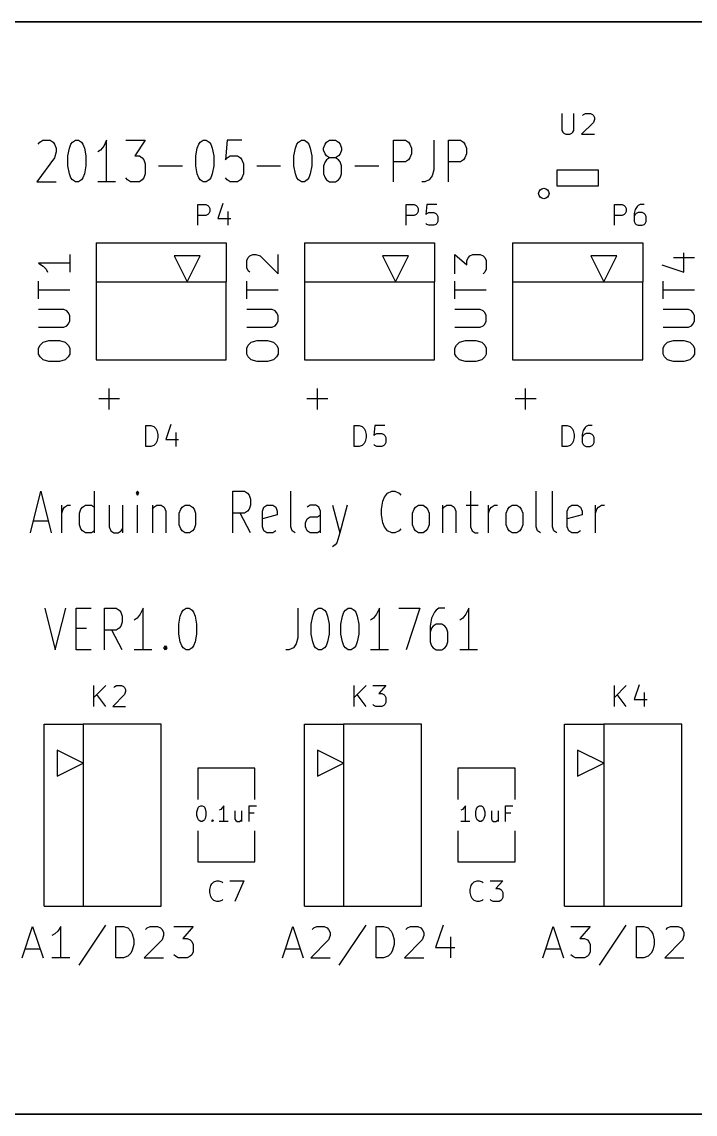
# Model space of a CAD drawing. Header units: inches. Extents: x -0.7 to 4, y -1.05 to 1.05.
# Drawn here: x 0.682 to 1.976, y -1.05 to 1.05 of the extents above; entities that cross this region are included whole.
import ezdxf

# ---------------------------------------------------------------- set-up
doc = ezdxf.new("R2010")
doc.units = ezdxf.units.IN
doc.layers.add('BLACK', color=1, linetype='CONTINUOUS')

msp = doc.modelspace()

# ---------------------------------------------------------------- linework, layer by layer
at = {"layer": 'BLACK'}
for p, q in [((-0.45, 1.05), (3.35, 1.05)), ((4, 1.05), (0, 1.05)), ((1.7195, 0.8738), (1.7195, 0.8414)), ((1.7424, 0.8414), (1.7424, 0.8738)), ((1.7595, 0.87), (1.7614, 0.8719)), ((1.7614, 0.8719), (1.7652, 0.8738)), ((1.7652, 0.8738), (1.7748, 0.8738)), ((1.7748, 0.8738), (1.7786, 0.8719)), ((1.7786, 0.8719), (1.7805, 0.87)), ((1.7805, 0.87), (1.7824, 0.8662)), ((1.7824, 0.8624), (1.7805, 0.8567)), ((1.7824, 0.8662), (1.7824, 0.8624)), ((1.7195, 0.8414), (1.7214, 0.8376)), ((1.7405, 0.8376), (1.7424, 0.8414)), ((1.7805, 0.8567), (1.7576, 0.8338)), ((0.7166, 0.8188), (0.7223, 0.8226)), ((0.7223, 0.8226), (0.7366, 0.8226)), ((0.7366, 0.8226), (0.7423, 0.8188)), ((0.7794, 0.8188), (0.7851, 0.8226)), ((0.7851, 0.8226), (0.7908, 0.8226)), ((0.7908, 0.8226), (0.7965, 0.8188)), ((0.8451, 0.8226), (0.8394, 0.8112)), ((0.8451, 0.7426), (0.8451, 0.8226)), ((0.8822, 0.8226), (0.9193, 0.8226)), ((0.9193, 0.8226), (0.8993, 0.7921)), ((1.025, 0.8188), (1.0307, 0.8226)), ((1.0307, 0.8226), (1.0364, 0.8226)), ((1.0364, 0.8226), (1.0421, 0.8188)), ((1.0764, 0.8226), (1.0735, 0.7845)), ((1.105, 0.8226), (1.0764, 0.8226)), ((1.2135, 0.8188), (1.2192, 0.8226)), ((1.2192, 0.8226), (1.2249, 0.8226)), ((1.2249, 0.8226), (1.2306, 0.8188)), ((1.2677, 0.8188), (1.2735, 0.8226)), ((1.2735, 0.8226), (1.2849, 0.8226)), ((1.2849, 0.8226), (1.2906, 0.8188)), ((1.3963, 0.7426), (1.3963, 0.8226)), ((1.3963, 0.8226), (1.4191, 0.8226)), ((1.4191, 0.8226), (1.4249, 0.8188)), ((1.4734, 0.8226), (1.4734, 0.7655)), ((1.502, 0.7426), (1.502, 0.8226)), ((1.502, 0.8226), (1.5248, 0.8226)), ((1.5248, 0.8226), (1.5306, 0.8188)), ((1.7214, 0.8376), (1.7233, 0.8357)), ((1.7233, 0.8357), (1.7271, 0.8338)), ((1.7271, 0.8338), (1.7348, 0.8338)), ((1.7348, 0.8338), (1.7386, 0.8357)), ((1.7386, 0.8357), (1.7405, 0.8376)), ((1.7576, 0.8338), (1.7824, 0.8338)), ((0.7137, 0.815), (0.7166, 0.8188)), ((0.7423, 0.8188), (0.7452, 0.815)), ((0.7452, 0.815), (0.748, 0.8074)), ((0.748, 0.7998), (0.7452, 0.7883)), ((0.748, 0.8074), (0.748, 0.7998)), ((0.7708, 0.7921), (0.7737, 0.8074)), ((0.7737, 0.8074), (0.7765, 0.815)), ((0.7765, 0.815), (0.7794, 0.8188)), ((0.7965, 0.8188), (0.7994, 0.815)), ((0.7994, 0.815), (0.8023, 0.8074)), ((0.8023, 0.8074), (0.8051, 0.7921)), ((0.8336, 0.8036), (0.8279, 0.7998)), ((0.8394, 0.8112), (0.8336, 0.8036)), ((1.0164, 0.7921), (1.0193, 0.8074)), ((1.0193, 0.8074), (1.0221, 0.815)), ((1.0221, 0.815), (1.025, 0.8188)), ((1.0421, 0.8188), (1.045, 0.815)), ((1.045, 0.815), (1.0479, 0.8074)), ((1.0479, 0.8074), (1.0507, 0.7921)), ((1.2049, 0.7921), (1.2078, 0.8074)), ((1.2078, 0.8074), (1.2106, 0.815)), ((1.2106, 0.815), (1.2135, 0.8188)), ((1.2306, 0.8188), (1.2335, 0.815)), ((1.2335, 0.815), (1.2364, 0.8074)), ((1.2364, 0.8074), (1.2392, 0.7921)), ((1.262, 0.8074), (1.2649, 0.815)), ((1.262, 0.8036), (1.262, 0.8074)), ((1.2649, 0.796), (1.262, 0.8036)), ((1.2649, 0.815), (1.2677, 0.8188)), ((1.2906, 0.8188), (1.2935, 0.815)), ((1.2935, 0.815), (1.2963, 0.8074)), ((1.2963, 0.8036), (1.2935, 0.796)), ((1.2963, 0.8074), (1.2963, 0.8036)), ((1.4249, 0.8188), (1.4277, 0.815)), ((1.4277, 0.815), (1.4306, 0.8074)), ((1.4306, 0.8074), (1.4306, 0.796)), ((1.5306, 0.8188), (1.5334, 0.815)), ((1.5334, 0.815), (1.5363, 0.8074)), ((1.5363, 0.8074), (1.5363, 0.796)), ((0.7452, 0.7883), (0.7109, 0.7426)), ((0.7708, 0.7731), (0.7708, 0.7921)), ((0.8051, 0.7921), (0.8051, 0.7731)), ((0.8993, 0.7921), (0.9079, 0.7921)), ((0.9079, 0.7921), (0.9136, 0.7883)), ((0.9136, 0.7883), (0.9165, 0.7845)), ((0.9165, 0.7845), (0.9193, 0.7769)), ((1.0164, 0.7731), (1.0164, 0.7921)), ((1.0507, 0.7921), (1.0507, 0.7731)), ((1.0735, 0.7845), (1.0764, 0.7883)), ((1.0764, 0.7883), (1.0821, 0.7921)), ((1.0821, 0.7921), (1.0964, 0.7921)), ((1.0964, 0.7921), (1.1021, 0.7883)), ((1.1021, 0.7883), (1.105, 0.7845)), ((1.105, 0.7845), (1.1078, 0.7769)), ((1.2049, 0.7731), (1.2049, 0.7921)), ((1.2392, 0.7921), (1.2392, 0.7731)), ((1.2649, 0.7807), (1.262, 0.7731)), ((1.2677, 0.7921), (1.2649, 0.796)), ((1.2677, 0.7845), (1.2649, 0.7807)), ((1.2735, 0.7883), (1.2677, 0.7921)), ((1.2735, 0.7883), (1.2677, 0.7845)), ((1.2849, 0.7883), (1.2735, 0.7883)), ((1.2906, 0.7921), (1.2849, 0.7883)), ((1.2906, 0.7845), (1.2849, 0.7883)), ((1.2935, 0.796), (1.2906, 0.7921)), ((1.2935, 0.7807), (1.2906, 0.7845)), ((1.2963, 0.7731), (1.2935, 0.7807)), ((1.4191, 0.7807), (1.3963, 0.7807)), ((1.4249, 0.7845), (1.4191, 0.7807)), ((1.4277, 0.7883), (1.4249, 0.7845)), ((1.4306, 0.796), (1.4277, 0.7883)), ((1.5248, 0.7807), (1.502, 0.7807)), ((1.5306, 0.7845), (1.5248, 0.7807)), ((1.5334, 0.7883), (1.5306, 0.7845)), ((1.5363, 0.796), (1.5334, 0.7883)), ((0.7737, 0.7579), (0.7708, 0.7731)), ((0.7765, 0.7502), (0.7737, 0.7579)), ((0.8023, 0.7579), (0.7994, 0.7502)), ((0.8051, 0.7731), (0.8023, 0.7579)), ((0.9193, 0.7579), (0.9165, 0.7502)), ((0.9193, 0.7769), (0.9193, 0.7579)), ((0.945, 0.7731), (0.9907, 0.7731)), ((1.0193, 0.7579), (1.0164, 0.7731)), ((1.0221, 0.7502), (1.0193, 0.7579)), ((1.0479, 0.7579), (1.045, 0.7502)), ((1.0507, 0.7731), (1.0479, 0.7579)), ((1.1078, 0.7579), (1.105, 0.7502)), ((1.1078, 0.7769), (1.1078, 0.7579)), ((1.1335, 0.7731), (1.1792, 0.7731)), ((1.2078, 0.7579), (1.2049, 0.7731)), ((1.2106, 0.7502), (1.2078, 0.7579)), ((1.2364, 0.7579), (1.2335, 0.7502)), ((1.2392, 0.7731), (1.2364, 0.7579)), ((1.262, 0.7731), (1.262, 0.7579)), ((1.262, 0.7579), (1.2649, 0.7502)), ((1.2935, 0.7502), (1.2963, 0.7579)), ((1.2963, 0.7579), (1.2963, 0.7731)), ((1.322, 0.7731), (1.3677, 0.7731)), ((1.4734, 0.7655), (1.4706, 0.754)), ((1.79, 0.765), (1.71, 0.765)), ((1.71, 0.765), (1.71, 0.735)), ((1.79, 0.735), (1.79, 0.765)), ((0.7109, 0.7426), (0.748, 0.7426)), ((0.7794, 0.7464), (0.7765, 0.7502)), ((0.7851, 0.7426), (0.7794, 0.7464)), ((0.7908, 0.7426), (0.7851, 0.7426)), ((0.7965, 0.7464), (0.7908, 0.7426)), ((0.7994, 0.7502), (0.7965, 0.7464)), ((0.8622, 0.7426), (0.8279, 0.7426)), ((0.885, 0.7464), (0.8822, 0.7502)), ((0.8907, 0.7426), (0.885, 0.7464)), ((0.9079, 0.7426), (0.8907, 0.7426)), ((0.9136, 0.7464), (0.9079, 0.7426)), ((0.9165, 0.7502), (0.9136, 0.7464)), ((1.025, 0.7464), (1.0221, 0.7502)), ((1.0307, 0.7426), (1.025, 0.7464)), ((1.0364, 0.7426), (1.0307, 0.7426)), ((1.0421, 0.7464), (1.0364, 0.7426)), ((1.045, 0.7502), (1.0421, 0.7464)), ((1.0764, 0.7464), (1.0735, 0.7502)), ((1.0821, 0.7426), (1.0764, 0.7464)), ((1.0964, 0.7426), (1.0821, 0.7426)), ((1.1021, 0.7464), (1.0964, 0.7426)), ((1.105, 0.7502), (1.1021, 0.7464)), ((1.2135, 0.7464), (1.2106, 0.7502)), ((1.2192, 0.7426), (1.2135, 0.7464)), ((1.2249, 0.7426), (1.2192, 0.7426)), ((1.2306, 0.7464), (1.2249, 0.7426)), ((1.2335, 0.7502), (1.2306, 0.7464)), ((1.2649, 0.7502), (1.2677, 0.7464)), ((1.2677, 0.7464), (1.2735, 0.7426)), ((1.2735, 0.7426), (1.2849, 0.7426)), ((1.2849, 0.7426), (1.2906, 0.7464)), ((1.2906, 0.7464), (1.2935, 0.7502)), ((1.4563, 0.7426), (1.4506, 0.7426)), ((1.4649, 0.7464), (1.4563, 0.7426)), ((1.4706, 0.754), (1.4649, 0.7464)), ((1.71, 0.735), (1.79, 0.735)), ((1.0205, 0.6588), (1.0205, 0.6988)), ((1.0205, 0.6988), (1.0358, 0.6988)), ((1.0358, 0.6988), (1.0396, 0.6969)), ((1.0396, 0.6969), (1.0415, 0.695)), ((1.0415, 0.695), (1.0434, 0.6912)), ((1.0681, 0.7007), (1.0586, 0.6721)), ((1.4205, 0.6588), (1.4205, 0.6988)), ((1.4205, 0.6988), (1.4358, 0.6988)), ((1.4358, 0.6988), (1.4396, 0.6969)), ((1.4396, 0.6969), (1.4415, 0.695)), ((1.4415, 0.695), (1.4434, 0.6912)), ((1.4605, 0.6988), (1.4586, 0.6798)), ((1.4796, 0.6988), (1.4605, 0.6988)), ((1.8205, 0.6588), (1.8205, 0.6988)), ((1.8205, 0.6988), (1.8358, 0.6988)), ((1.8358, 0.6988), (1.8396, 0.6969)), ((1.8396, 0.6969), (1.8415, 0.695)), ((1.8415, 0.695), (1.8434, 0.6912)), ((1.8643, 0.695), (1.8605, 0.6893)), ((1.8662, 0.6969), (1.8643, 0.695)), ((1.87, 0.6988), (1.8662, 0.6969)), ((1.8777, 0.6988), (1.87, 0.6988)), ((1.0358, 0.6779), (1.0205, 0.6779)), ((1.0396, 0.6798), (1.0358, 0.6779)), ((1.0415, 0.6817), (1.0396, 0.6798)), ((1.0434, 0.6855), (1.0415, 0.6817)), ((1.0434, 0.6912), (1.0434, 0.6855)), ((1.0586, 0.6721), (1.0834, 0.6721)), ((1.0777, 0.6855), (1.0777, 0.6588)), ((1.4358, 0.6779), (1.4205, 0.6779)), ((1.4396, 0.6798), (1.4358, 0.6779)), ((1.4415, 0.6817), (1.4396, 0.6798)), ((1.4434, 0.6855), (1.4415, 0.6817)), ((1.4434, 0.6912), (1.4434, 0.6855)), ((1.4586, 0.6798), (1.4605, 0.6817)), ((1.4605, 0.6817), (1.4643, 0.6836)), ((1.4643, 0.6836), (1.4739, 0.6836)), ((1.4739, 0.6836), (1.4777, 0.6817)), ((1.4777, 0.6817), (1.4796, 0.6798)), ((1.4796, 0.6798), (1.4815, 0.676)), ((1.4815, 0.676), (1.4815, 0.6664)), ((1.8358, 0.6779), (1.8205, 0.6779)), ((1.8396, 0.6798), (1.8358, 0.6779)), ((1.8415, 0.6817), (1.8396, 0.6798)), ((1.8434, 0.6855), (1.8415, 0.6817)), ((1.8434, 0.6912), (1.8434, 0.6855)), ((1.8605, 0.6893), (1.8586, 0.6817)), ((1.8586, 0.6817), (1.8586, 0.6664)), ((1.8605, 0.6798), (1.8586, 0.676)), ((1.8624, 0.6817), (1.8605, 0.6798)), ((1.8662, 0.6836), (1.8624, 0.6817)), ((1.8739, 0.6836), (1.8662, 0.6836)), ((1.8777, 0.6817), (1.8739, 0.6836)), ((1.8796, 0.6798), (1.8777, 0.6817)), ((1.8815, 0.676), (1.8796, 0.6798)), ((1.8815, 0.6664), (1.8815, 0.676)), ((1.4605, 0.6607), (1.4586, 0.6626)), ((1.4643, 0.6588), (1.4605, 0.6607)), ((1.4739, 0.6588), (1.4643, 0.6588)), ((1.4777, 0.6607), (1.4739, 0.6588)), ((1.4796, 0.6626), (1.4777, 0.6607)), ((1.4815, 0.6664), (1.4796, 0.6626)), ((1.8586, 0.6664), (1.8605, 0.6626)), ((1.8605, 0.6626), (1.8624, 0.6607)), ((1.8624, 0.6607), (1.8662, 0.6588)), ((1.8662, 0.6588), (1.8739, 0.6588)), ((1.8739, 0.6588), (1.8777, 0.6607)), ((1.8777, 0.6607), (1.8796, 0.6626)), ((1.8796, 0.6626), (1.8815, 0.6664)), ((0.825, 0.625), (1.075, 0.625)), ((0.825, 0.625), (0.825, 0.55)), ((1.075, 0.625), (1.075, 0.55)), ((1.225, 0.625), (1.475, 0.625)), ((1.225, 0.625), (1.225, 0.55)), ((1.475, 0.625), (1.475, 0.55)), ((1.625, 0.625), (1.875, 0.625)), ((1.625, 0.625), (1.625, 0.55)), ((1.875, 0.625), (1.875, 0.55)), ((0.7743, 0.6029), (0.7743, 0.5686)), ((0.975, 0.6), (1, 0.55)), ((1.025, 0.6), (0.975, 0.6)), ((1, 0.55), (1.025, 0.6)), ((1.1143, 0.5915), (1.1171, 0.5972)), ((1.1143, 0.5772), (1.1143, 0.5915)), ((1.1171, 0.5972), (1.12, 0.6001)), ((1.12, 0.6001), (1.1257, 0.6029)), ((1.1257, 0.6029), (1.1314, 0.6029)), ((1.1314, 0.6029), (1.14, 0.6001)), ((1.14, 0.6001), (1.1743, 0.5658)), ((1.1743, 0.5658), (1.1743, 0.6029)), ((1.375, 0.6), (1.4, 0.55)), ((1.425, 0.6), (1.375, 0.6)), ((1.4, 0.55), (1.425, 0.6)), ((1.5143, 0.5658), (1.5143, 0.6029)), ((1.5143, 0.6029), (1.5371, 0.5829)), ((1.5371, 0.5915), (1.54, 0.5972)), ((1.5371, 0.5829), (1.5371, 0.5915)), ((1.54, 0.5972), (1.5429, 0.6001)), ((1.5429, 0.6001), (1.5486, 0.6029)), ((1.5486, 0.6029), (1.5629, 0.6029)), ((1.5629, 0.6029), (1.5686, 0.6001)), ((1.5686, 0.6001), (1.5714, 0.5972)), ((1.5714, 0.5972), (1.5743, 0.5915)), ((1.5743, 0.5915), (1.5743, 0.5743)), ((1.775, 0.6), (1.8, 0.55)), ((1.825, 0.6), (1.775, 0.6)), ((1.8, 0.55), (1.825, 0.6)), ((1.9343, 0.5972), (1.9743, 0.5972)), ((1.9543, 0.5686), (1.9543, 0.6058)), ((0.7743, 0.5858), (0.7143, 0.5858)), ((0.7143, 0.5858), (0.7229, 0.5801)), ((0.7229, 0.5801), (0.7286, 0.5743)), ((0.7286, 0.5743), (0.7314, 0.5686)), ((1.1171, 0.5715), (1.1143, 0.5772)), ((1.12, 0.5686), (1.1171, 0.5715)), ((1.5714, 0.5686), (1.5686, 0.5658)), ((1.5743, 0.5743), (1.5714, 0.5686)), ((1.9114, 0.5829), (1.9543, 0.5686)), ((0.7143, 0.5172), (0.7143, 0.5515)), ((0.825, 0.55), (1.075, 0.55)), ((0.825, 0.55), (0.825, 0.4)), ((1.075, 0.4), (1.075, 0.55)), ((1.1143, 0.5172), (1.1143, 0.5515)), ((1.225, 0.55), (1.475, 0.55)), ((1.225, 0.55), (1.225, 0.4)), ((1.475, 0.4), (1.475, 0.55)), ((1.5143, 0.5172), (1.5143, 0.5515)), ((1.625, 0.55), (1.875, 0.55)), ((1.625, 0.55), (1.625, 0.4)), ((1.875, 0.4), (1.875, 0.55)), ((1.9143, 0.5172), (1.9143, 0.5515)), ((0.7743, 0.5344), (0.7143, 0.5344)), ((1.1743, 0.5344), (1.1143, 0.5344)), ((1.5743, 0.5344), (1.5143, 0.5344)), ((1.9743, 0.5344), (1.9143, 0.5344)), ((0.7629, 0.4972), (0.7143, 0.4972)), ((0.7686, 0.4943), (0.7629, 0.4972)), ((0.7714, 0.4915), (0.7686, 0.4943)), ((0.7743, 0.4857), (0.7714, 0.4915)), ((0.7743, 0.4743), (0.7743, 0.4857)), ((1.1629, 0.4972), (1.1143, 0.4972)), ((1.1686, 0.4943), (1.1629, 0.4972)), ((1.1714, 0.4915), (1.1686, 0.4943)), ((1.1743, 0.4857), (1.1714, 0.4915)), ((1.1743, 0.4743), (1.1743, 0.4857)), ((1.5629, 0.4972), (1.5143, 0.4972)), ((1.5686, 0.4943), (1.5629, 0.4972)), ((1.5714, 0.4915), (1.5686, 0.4943)), ((1.5743, 0.4857), (1.5714, 0.4915)), ((1.5743, 0.4743), (1.5743, 0.4857)), ((1.9629, 0.4972), (1.9143, 0.4972)), ((1.9686, 0.4943), (1.9629, 0.4972)), ((1.9714, 0.4915), (1.9686, 0.4943)), ((1.9743, 0.4857), (1.9714, 0.4915)), ((1.9743, 0.4743), (1.9743, 0.4857)), ((0.7143, 0.4629), (0.7629, 0.4629)), ((0.7629, 0.4629), (0.7686, 0.4657)), ((0.7686, 0.4657), (0.7714, 0.4686)), ((0.7714, 0.4686), (0.7743, 0.4743)), ((1.1143, 0.4629), (1.1629, 0.4629)), ((1.1629, 0.4629), (1.1686, 0.4657)), ((1.1686, 0.4657), (1.1714, 0.4686)), ((1.1714, 0.4686), (1.1743, 0.4743)), ((1.5143, 0.4629), (1.5629, 0.4629)), ((1.5629, 0.4629), (1.5686, 0.4657)), ((1.5686, 0.4657), (1.5714, 0.4686)), ((1.5714, 0.4686), (1.5743, 0.4743)), ((1.9143, 0.4629), (1.9629, 0.4629)), ((1.9629, 0.4629), (1.9686, 0.4657)), ((1.9686, 0.4657), (1.9714, 0.4686)), ((1.9714, 0.4686), (1.9743, 0.4743)), ((0.7143, 0.4228), (0.7171, 0.4286)), ((0.7143, 0.4114), (0.7143, 0.4228)), ((0.7171, 0.4286), (0.7229, 0.4343)), ((0.7229, 0.4343), (0.7343, 0.4371)), ((0.7343, 0.4371), (0.7543, 0.4371)), ((0.7543, 0.4371), (0.7657, 0.4343)), ((0.7657, 0.4343), (0.7714, 0.4286)), ((0.7714, 0.4286), (0.7743, 0.4228)), ((0.7743, 0.4228), (0.7743, 0.4114)), ((1.1143, 0.4228), (1.1171, 0.4286)), ((1.1143, 0.4114), (1.1143, 0.4228)), ((1.1171, 0.4286), (1.1229, 0.4343)), ((1.1229, 0.4343), (1.1343, 0.4371)), ((1.1343, 0.4371), (1.1543, 0.4371)), ((1.1543, 0.4371), (1.1657, 0.4343)), ((1.1657, 0.4343), (1.1714, 0.4286)), ((1.1714, 0.4286), (1.1743, 0.4228)), ((1.1743, 0.4228), (1.1743, 0.4114)), ((1.5143, 0.4228), (1.5171, 0.4286)), ((1.5143, 0.4114), (1.5143, 0.4228)), ((1.5171, 0.4286), (1.5229, 0.4343)), ((1.5229, 0.4343), (1.5343, 0.4371)), ((1.5343, 0.4371), (1.5543, 0.4371)), ((1.5543, 0.4371), (1.5657, 0.4343)), ((1.5657, 0.4343), (1.5714, 0.4286)), ((1.5714, 0.4286), (1.5743, 0.4228)), ((1.5743, 0.4228), (1.5743, 0.4114)), ((1.9143, 0.4228), (1.9171, 0.4286)), ((1.9143, 0.4114), (1.9143, 0.4228)), ((1.9171, 0.4286), (1.9229, 0.4343)), ((1.9229, 0.4343), (1.9343, 0.4371)), ((1.9343, 0.4371), (1.9543, 0.4371)), ((1.9543, 0.4371), (1.9657, 0.4343)), ((1.9657, 0.4343), (1.9714, 0.4286)), ((1.9714, 0.4286), (1.9743, 0.4228)), ((1.9743, 0.4228), (1.9743, 0.4114)), ((0.7171, 0.4057), (0.7143, 0.4114)), ((0.7229, 0.4), (0.7171, 0.4057)), ((0.7343, 0.3971), (0.7229, 0.4)), ((0.7657, 0.4), (0.7543, 0.3971)), ((0.7714, 0.4057), (0.7657, 0.4)), ((0.7743, 0.4114), (0.7714, 0.4057)), ((0.825, 0.4), (1.075, 0.4)), ((1.1171, 0.4057), (1.1143, 0.4114)), ((1.1229, 0.4), (1.1171, 0.4057)), ((1.1343, 0.3971), (1.1229, 0.4)), ((1.1657, 0.4), (1.1543, 0.3971)), ((1.1714, 0.4057), (1.1657, 0.4)), ((1.1743, 0.4114), (1.1714, 0.4057)), ((1.225, 0.4), (1.475, 0.4)), ((1.5171, 0.4057), (1.5143, 0.4114)), ((1.5229, 0.4), (1.5171, 0.4057)), ((1.5343, 0.3971), (1.5229, 0.4)), ((1.5657, 0.4), (1.5543, 0.3971)), ((1.5714, 0.4057), (1.5657, 0.4)), ((1.5743, 0.4114), (1.5714, 0.4057)), ((1.625, 0.4), (1.875, 0.4)), ((1.9171, 0.4057), (1.9143, 0.4114)), ((1.9229, 0.4), (1.9171, 0.4057)), ((1.9343, 0.3971), (1.9229, 0.4)), ((1.9657, 0.4), (1.9543, 0.3971)), ((1.9714, 0.4057), (1.9657, 0.4)), ((1.9743, 0.4114), (1.9714, 0.4057)), ((0.7543, 0.3971), (0.7343, 0.3971)), ((1.1543, 0.3971), (1.1343, 0.3971)), ((1.5543, 0.3971), (1.5343, 0.3971)), ((1.9543, 0.3971), (1.9343, 0.3971)), ((0.85, 0.305), (0.85, 0.345)), ((1.25, 0.305), (1.25, 0.345)), ((1.65, 0.305), (1.65, 0.345)), ((0.87, 0.325), (0.83, 0.325)), ((1.27, 0.325), (1.23, 0.325)), ((1.67, 0.325), (1.63, 0.325)), ((0.9205, 0.2338), (0.9205, 0.2738)), ((0.9205, 0.2738), (0.93, 0.2738)), ((0.93, 0.2738), (0.9358, 0.2719)), ((0.9681, 0.2757), (0.9586, 0.2471)), ((1.3205, 0.2338), (1.3205, 0.2738)), ((1.3205, 0.2738), (1.33, 0.2738)), ((1.33, 0.2738), (1.3358, 0.2719)), ((1.3605, 0.2738), (1.3586, 0.2548)), ((1.3796, 0.2738), (1.3605, 0.2738)), ((1.7205, 0.2338), (1.7205, 0.2738)), ((1.7205, 0.2738), (1.73, 0.2738)), ((1.73, 0.2738), (1.7358, 0.2719)), ((1.77, 0.2738), (1.7662, 0.2719)), ((1.7777, 0.2738), (1.77, 0.2738)), ((0.9358, 0.2719), (0.9396, 0.2681)), ((0.9396, 0.2681), (0.9415, 0.2643)), ((0.9415, 0.2643), (0.9434, 0.2567)), ((0.9434, 0.2567), (0.9434, 0.251)), ((0.9777, 0.2605), (0.9777, 0.2338)), ((1.3358, 0.2719), (1.3396, 0.2681)), ((1.3396, 0.2681), (1.3415, 0.2643)), ((1.3415, 0.2643), (1.3434, 0.2567)), ((1.3434, 0.2567), (1.3434, 0.251)), ((1.3586, 0.2548), (1.3605, 0.2567)), ((1.3605, 0.2567), (1.3643, 0.2586)), ((1.3643, 0.2586), (1.3739, 0.2586)), ((1.3739, 0.2586), (1.3777, 0.2567)), ((1.3777, 0.2567), (1.3796, 0.2548)), ((1.3796, 0.2548), (1.3815, 0.251)), ((1.7358, 0.2719), (1.7396, 0.2681)), ((1.7396, 0.2681), (1.7415, 0.2643)), ((1.7415, 0.2643), (1.7434, 0.2567)), ((1.7434, 0.2567), (1.7434, 0.251)), ((1.7605, 0.2643), (1.7586, 0.2567)), ((1.7586, 0.2567), (1.7586, 0.2414)), ((1.7605, 0.2548), (1.7586, 0.251)), ((1.7643, 0.27), (1.7605, 0.2643)), ((1.7624, 0.2567), (1.7605, 0.2548)), ((1.7662, 0.2586), (1.7624, 0.2567)), ((1.7662, 0.2719), (1.7643, 0.27)), ((1.7739, 0.2586), (1.7662, 0.2586)), ((1.7777, 0.2567), (1.7739, 0.2586)), ((1.7796, 0.2548), (1.7777, 0.2567)), ((1.7815, 0.251), (1.7796, 0.2548)), ((0.93, 0.2338), (0.9205, 0.2338)), ((0.9358, 0.2357), (0.93, 0.2338)), ((0.9396, 0.2395), (0.9358, 0.2357)), ((0.9415, 0.2433), (0.9396, 0.2395)), ((0.9434, 0.251), (0.9415, 0.2433)), ((0.9586, 0.2471), (0.9834, 0.2471)), ((1.33, 0.2338), (1.3205, 0.2338)), ((1.3358, 0.2357), (1.33, 0.2338)), ((1.3396, 0.2395), (1.3358, 0.2357)), ((1.3415, 0.2433), (1.3396, 0.2395)), ((1.3434, 0.251), (1.3415, 0.2433)), ((1.3605, 0.2357), (1.3586, 0.2376)), ((1.3643, 0.2338), (1.3605, 0.2357)), ((1.3739, 0.2338), (1.3643, 0.2338)), ((1.3777, 0.2357), (1.3739, 0.2338)), ((1.3796, 0.2376), (1.3777, 0.2357)), ((1.3815, 0.2414), (1.3796, 0.2376)), ((1.3815, 0.251), (1.3815, 0.2414)), ((1.73, 0.2338), (1.7205, 0.2338)), ((1.7358, 0.2357), (1.73, 0.2338)), ((1.7396, 0.2395), (1.7358, 0.2357)), ((1.7415, 0.2433), (1.7396, 0.2395)), ((1.7434, 0.251), (1.7415, 0.2433)), ((1.7586, 0.2414), (1.7605, 0.2376)), ((1.7605, 0.2376), (1.7624, 0.2357)), ((1.7624, 0.2357), (1.7662, 0.2338)), ((1.7662, 0.2338), (1.7739, 0.2338)), ((1.7739, 0.2338), (1.7777, 0.2357)), ((1.7777, 0.2357), (1.7796, 0.2376)), ((1.7796, 0.2376), (1.7815, 0.2414)), ((1.7815, 0.2414), (1.7815, 0.251)), ((0.6987, 0.0676), (0.7187, 0.1476)), ((0.7187, 0.1476), (0.7387, 0.0676)), ((0.8215, 0.0676), (0.8215, 0.1476)), ((0.9044, 0.1476), (0.9015, 0.1438)), ((0.9072, 0.1438), (0.9044, 0.1476)), ((0.9044, 0.1476), (0.9044, 0.14)), ((1.0873, 0.0676), (1.0873, 0.1476)), ((1.0873, 0.1476), (1.1101, 0.1476)), ((1.1101, 0.1476), (1.1159, 0.1438)), ((1.1987, 0.079), (1.1987, 0.1476)), ((1.3844, 0.1438), (1.3929, 0.1476)), ((1.3929, 0.1476), (1.3986, 0.1476)), ((1.3986, 0.1476), (1.4072, 0.1438)), ((1.5444, 0.1476), (1.5444, 0.079)), ((1.6701, 0.079), (1.6701, 0.1476)), ((1.7015, 0.079), (1.7015, 0.1476)), ((0.9015, 0.1438), (0.9044, 0.14)), ((0.9044, 0.14), (0.9072, 0.1438)), ((1.1159, 0.1438), (1.1187, 0.14)), ((1.1187, 0.14), (1.1216, 0.1324)), ((1.1216, 0.1324), (1.1216, 0.121)), ((1.3729, 0.1133), (1.3758, 0.1286)), ((1.3758, 0.1286), (1.3786, 0.1362)), ((1.3786, 0.1362), (1.3844, 0.1438)), ((1.4072, 0.1438), (1.4101, 0.14)), ((0.7587, 0.0676), (0.7587, 0.121)), ((0.7587, 0.1057), (0.7615, 0.1133)), ((0.7615, 0.1133), (0.7644, 0.1171)), ((0.7644, 0.1171), (0.7701, 0.121)), ((0.7701, 0.121), (0.7758, 0.121)), ((0.7929, 0.1057), (0.7958, 0.1133)), ((0.7929, 0.0829), (0.7929, 0.1057)), ((0.7958, 0.1133), (0.7986, 0.1171)), ((0.7986, 0.1171), (0.8044, 0.121)), ((0.8044, 0.121), (0.8158, 0.121)), ((0.8158, 0.121), (0.8215, 0.1171)), ((0.8501, 0.121), (0.8501, 0.079)), ((0.8758, 0.121), (0.8758, 0.0676)), ((0.9044, 0.0676), (0.9044, 0.121)), ((0.933, 0.121), (0.933, 0.0676)), ((0.933, 0.1133), (0.9358, 0.1171)), ((0.9358, 0.1171), (0.9416, 0.121)), ((0.9416, 0.121), (0.9501, 0.121)), ((0.9501, 0.121), (0.9558, 0.1171)), ((0.9558, 0.1171), (0.9587, 0.1095)), ((0.9587, 0.1095), (0.9587, 0.0676)), ((0.9844, 0.1057), (0.9873, 0.1133)), ((0.9844, 0.0829), (0.9844, 0.1057)), ((0.9873, 0.1133), (0.9901, 0.1171)), ((0.9901, 0.1171), (0.9959, 0.121)), ((0.9959, 0.121), (1.0044, 0.121)), ((1.0044, 0.121), (1.0101, 0.1171)), ((1.0101, 0.1171), (1.013, 0.1133)), ((1.013, 0.1133), (1.0159, 0.1057)), ((1.0159, 0.1057), (1.0159, 0.0829)), ((1.1101, 0.1057), (1.0873, 0.1057)), ((1.1216, 0.0676), (1.1016, 0.1057)), ((1.1159, 0.1095), (1.1101, 0.1057)), ((1.1187, 0.1133), (1.1159, 0.1095)), ((1.1216, 0.121), (1.1187, 0.1133)), ((1.1444, 0.1095), (1.1473, 0.1171)), ((1.1444, 0.079), (1.1444, 0.1095)), ((1.1473, 0.1171), (1.153, 0.121)), ((1.153, 0.121), (1.1644, 0.121)), ((1.1644, 0.121), (1.1701, 0.1171)), ((1.1701, 0.1171), (1.173, 0.1095)), ((1.173, 0.1095), (1.173, 0.1019)), ((1.2358, 0.121), (1.2301, 0.1171)), ((1.2472, 0.121), (1.2358, 0.121)), ((1.2529, 0.1171), (1.2472, 0.121)), ((1.2558, 0.1095), (1.2529, 0.1171)), ((1.2558, 0.0676), (1.2558, 0.1095)), ((1.2787, 0.121), (1.293, 0.0676)), ((1.3072, 0.121), (1.293, 0.0676)), ((1.3729, 0.1019), (1.3729, 0.1133)), ((1.4329, 0.1057), (1.4358, 0.1133)), ((1.4329, 0.0829), (1.4329, 0.1057)), ((1.4358, 0.1133), (1.4386, 0.1171)), ((1.4386, 0.1171), (1.4444, 0.121)), ((1.4444, 0.121), (1.4529, 0.121)), ((1.4529, 0.121), (1.4586, 0.1171)), ((1.4586, 0.1171), (1.4615, 0.1133)), ((1.4615, 0.1133), (1.4644, 0.1057)), ((1.4644, 0.1057), (1.4644, 0.0829)), ((1.4901, 0.121), (1.4901, 0.0676)), ((1.4901, 0.1133), (1.4929, 0.1171)), ((1.4929, 0.1171), (1.4987, 0.121)), ((1.4987, 0.121), (1.5072, 0.121)), ((1.5072, 0.121), (1.5129, 0.1171)), ((1.5129, 0.1171), (1.5158, 0.1095)), ((1.5158, 0.1095), (1.5158, 0.0676)), ((1.5358, 0.121), (1.5587, 0.121)), ((1.5787, 0.0676), (1.5787, 0.121)), ((1.5787, 0.1057), (1.5815, 0.1133)), ((1.5815, 0.1133), (1.5844, 0.1171)), ((1.5844, 0.1171), (1.5901, 0.121)), ((1.5901, 0.121), (1.5958, 0.121)), ((1.6129, 0.1057), (1.6158, 0.1133)), ((1.6129, 0.0829), (1.6129, 0.1057)), ((1.6158, 0.1133), (1.6186, 0.1171)), ((1.6186, 0.1171), (1.6244, 0.121)), ((1.6244, 0.121), (1.6329, 0.121)), ((1.6329, 0.121), (1.6386, 0.1171)), ((1.6386, 0.1171), (1.6415, 0.1133)), ((1.6415, 0.1133), (1.6444, 0.1057)), ((1.6444, 0.1057), (1.6444, 0.0829)), ((1.73, 0.1095), (1.7329, 0.1171)), ((1.73, 0.079), (1.73, 0.1095)), ((1.7329, 0.1171), (1.7386, 0.121)), ((1.7386, 0.121), (1.75, 0.121)), ((1.75, 0.121), (1.7557, 0.1171)), ((1.7557, 0.1171), (1.7586, 0.1095)), ((1.7586, 0.1095), (1.7586, 0.1019)), ((1.7843, 0.0676), (1.7843, 0.121)), ((1.7843, 0.1057), (1.7871, 0.1133)), ((1.7871, 0.1133), (1.79, 0.1171)), ((1.79, 0.1171), (1.7957, 0.121)), ((1.7957, 0.121), (1.8014, 0.121)), ((0.7044, 0.0905), (0.733, 0.0905)), ((1.173, 0.1019), (1.1444, 0.0943)), ((1.2272, 0.0867), (1.2301, 0.0943)), ((1.2272, 0.079), (1.2272, 0.0867)), ((1.2301, 0.0943), (1.2358, 0.0981)), ((1.2358, 0.0981), (1.2501, 0.0981)), ((1.2501, 0.0981), (1.2558, 0.1019)), ((1.3758, 0.0867), (1.3729, 0.1019)), ((1.3786, 0.079), (1.3758, 0.0867)), ((1.7586, 0.1019), (1.73, 0.0943)), ((0.7958, 0.0752), (0.7929, 0.0829)), ((0.7986, 0.0714), (0.7958, 0.0752)), ((0.8044, 0.0676), (0.7986, 0.0714)), ((0.8158, 0.0676), (0.8044, 0.0676)), ((0.8215, 0.0714), (0.8158, 0.0676)), ((0.8501, 0.079), (0.8529, 0.0714)), ((0.8529, 0.0714), (0.8587, 0.0676)), ((0.8587, 0.0676), (0.8672, 0.0676)), ((0.8672, 0.0676), (0.8729, 0.0714)), ((0.8729, 0.0714), (0.8758, 0.0752)), ((0.9873, 0.0752), (0.9844, 0.0829)), ((0.9901, 0.0714), (0.9873, 0.0752)), ((0.9959, 0.0676), (0.9901, 0.0714)), ((1.0044, 0.0676), (0.9959, 0.0676)), ((1.0101, 0.0714), (1.0044, 0.0676)), ((1.013, 0.0752), (1.0101, 0.0714)), ((1.0159, 0.0829), (1.013, 0.0752)), ((1.1473, 0.0714), (1.1444, 0.079)), ((1.153, 0.0676), (1.1473, 0.0714)), ((1.1644, 0.0676), (1.153, 0.0676)), ((1.1701, 0.0714), (1.1644, 0.0676)), ((1.2015, 0.0714), (1.1987, 0.079)), ((1.2073, 0.0676), (1.2015, 0.0714)), ((1.2301, 0.0714), (1.2272, 0.079)), ((1.2358, 0.0676), (1.2301, 0.0714)), ((1.2501, 0.0676), (1.2358, 0.0676)), ((1.2558, 0.0714), (1.2501, 0.0676)), ((1.293, 0.0676), (1.2872, 0.0486)), ((1.3844, 0.0714), (1.3786, 0.079)), ((1.3929, 0.0676), (1.3844, 0.0714)), ((1.3986, 0.0676), (1.3929, 0.0676)), ((1.4072, 0.0714), (1.3986, 0.0676)), ((1.4101, 0.0752), (1.4072, 0.0714)), ((1.4358, 0.0752), (1.4329, 0.0829)), ((1.4386, 0.0714), (1.4358, 0.0752)), ((1.4444, 0.0676), (1.4386, 0.0714)), ((1.4529, 0.0676), (1.4444, 0.0676)), ((1.4586, 0.0714), (1.4529, 0.0676)), ((1.4615, 0.0752), (1.4586, 0.0714)), ((1.4644, 0.0829), (1.4615, 0.0752)), ((1.5444, 0.079), (1.5472, 0.0714)), ((1.5472, 0.0714), (1.553, 0.0676)), ((1.553, 0.0676), (1.5587, 0.0676)), ((1.6158, 0.0752), (1.6129, 0.0829)), ((1.6186, 0.0714), (1.6158, 0.0752)), ((1.6244, 0.0676), (1.6186, 0.0714)), ((1.6329, 0.0676), (1.6244, 0.0676)), ((1.6386, 0.0714), (1.6329, 0.0676)), ((1.6415, 0.0752), (1.6386, 0.0714)), ((1.6444, 0.0829), (1.6415, 0.0752)), ((1.6729, 0.0714), (1.6701, 0.079)), ((1.6787, 0.0676), (1.6729, 0.0714)), ((1.7043, 0.0714), (1.7015, 0.079)), ((1.7101, 0.0676), (1.7043, 0.0714)), ((1.7329, 0.0714), (1.73, 0.079)), ((1.7386, 0.0676), (1.7329, 0.0714)), ((1.75, 0.0676), (1.7386, 0.0676)), ((1.7557, 0.0714), (1.75, 0.0676)), ((1.2844, 0.0448), (1.2787, 0.041)), ((1.2872, 0.0486), (1.2844, 0.0448)), ((0.7265, -0.0774), (0.7465, -0.1574)), ((0.7465, -0.1574), (0.7665, -0.0774)), ((0.7865, -0.1574), (0.7865, -0.0774)), ((0.7865, -0.0774), (0.8151, -0.0774)), ((0.8408, -0.1574), (0.8408, -0.0774)), ((0.8408, -0.0774), (0.8636, -0.0774)), ((0.8636, -0.0774), (0.8694, -0.0812)), ((0.8694, -0.0812), (0.8722, -0.085)), ((0.9151, -0.0774), (0.9094, -0.0888)), ((0.9151, -0.1574), (0.9151, -0.0774)), ((0.9893, -0.085), (0.9922, -0.0812)), ((0.9922, -0.0812), (0.9979, -0.0774)), ((0.9979, -0.0774), (1.0036, -0.0774)), ((1.0036, -0.0774), (1.0093, -0.0812)), ((1.0093, -0.0812), (1.0122, -0.085)), ((1.2123, -0.0774), (1.2123, -0.1345)), ((1.2437, -0.085), (1.2466, -0.0812)), ((1.2466, -0.0812), (1.2523, -0.0774)), ((1.2523, -0.0774), (1.258, -0.0774)), ((1.258, -0.0774), (1.2637, -0.0812)), ((1.2637, -0.0812), (1.2666, -0.085)), ((1.3008, -0.085), (1.3037, -0.0812)), ((1.3037, -0.0812), (1.3094, -0.0774)), ((1.3094, -0.0774), (1.3151, -0.0774)), ((1.3151, -0.0774), (1.3208, -0.0812)), ((1.3208, -0.0812), (1.3237, -0.085)), ((1.3694, -0.0774), (1.3637, -0.0888)), ((1.3694, -0.1574), (1.3694, -0.0774)), ((1.4065, -0.0774), (1.4465, -0.0774)), ((1.4465, -0.0774), (1.4208, -0.1574)), ((1.4779, -0.0812), (1.475, -0.085)), ((1.4836, -0.0774), (1.4779, -0.0812)), ((1.495, -0.0774), (1.4836, -0.0774)), ((1.5407, -0.0774), (1.535, -0.0888)), ((1.5407, -0.1574), (1.5407, -0.0774)), ((0.8722, -0.085), (0.8751, -0.0926)), ((0.8751, -0.104), (0.8722, -0.1117)), ((0.8751, -0.0926), (0.8751, -0.104)), ((0.9036, -0.0964), (0.8979, -0.1002)), ((0.9094, -0.0888), (0.9036, -0.0964)), ((0.9836, -0.1079), (0.9865, -0.0926)), ((0.9865, -0.0926), (0.9893, -0.085)), ((1.0122, -0.085), (1.0151, -0.0926)), ((1.0151, -0.0926), (1.0179, -0.1079)), ((1.238, -0.1079), (1.2409, -0.0926)), ((1.2409, -0.0926), (1.2437, -0.085)), ((1.2666, -0.085), (1.2695, -0.0926)), ((1.2695, -0.0926), (1.2723, -0.1079)), ((1.2951, -0.1079), (1.298, -0.0926)), ((1.298, -0.0926), (1.3008, -0.085)), ((1.3237, -0.085), (1.3266, -0.0926)), ((1.3266, -0.0926), (1.3294, -0.1079)), ((1.3579, -0.0964), (1.3522, -0.1002)), ((1.3637, -0.0888), (1.3579, -0.0964)), ((1.4693, -0.0964), (1.4664, -0.1117)), ((1.475, -0.085), (1.4693, -0.0964)), ((1.5292, -0.0964), (1.5235, -0.1002)), ((1.535, -0.0888), (1.5292, -0.0964)), ((0.7865, -0.1155), (0.8065, -0.1155)), ((0.8636, -0.1193), (0.8408, -0.1193)), ((0.8751, -0.1574), (0.8551, -0.1193)), ((0.8694, -0.1155), (0.8636, -0.1193)), ((0.8722, -0.1117), (0.8694, -0.1155)), ((0.9836, -0.1269), (0.9836, -0.1079)), ((1.0179, -0.1079), (1.0179, -0.1269)), ((1.238, -0.1269), (1.238, -0.1079)), ((1.2723, -0.1079), (1.2723, -0.1269)), ((1.2951, -0.1269), (1.2951, -0.1079)), ((1.3294, -0.1079), (1.3294, -0.1269)), ((1.4664, -0.1117), (1.4664, -0.1421)), ((1.4693, -0.1155), (1.4664, -0.1231)), ((1.4721, -0.1117), (1.4693, -0.1155)), ((1.4779, -0.1079), (1.4721, -0.1117)), ((1.4893, -0.1079), (1.4779, -0.1079)), ((1.495, -0.1117), (1.4893, -0.1079)), ((1.4979, -0.1155), (1.495, -0.1117)), ((1.5007, -0.1231), (1.4979, -0.1155)), ((1.5007, -0.1421), (1.5007, -0.1231)), ((0.9865, -0.1421), (0.9836, -0.1269)), ((0.9893, -0.1498), (0.9865, -0.1421)), ((1.0151, -0.1421), (1.0122, -0.1498)), ((1.0179, -0.1269), (1.0151, -0.1421)), ((1.2095, -0.146), (1.2038, -0.1536)), ((1.2123, -0.1345), (1.2095, -0.146)), ((1.2409, -0.1421), (1.238, -0.1269)), ((1.2437, -0.1498), (1.2409, -0.1421)), ((1.2695, -0.1421), (1.2666, -0.1498)), ((1.2723, -0.1269), (1.2695, -0.1421)), ((1.298, -0.1421), (1.2951, -0.1269)), ((1.3008, -0.1498), (1.298, -0.1421)), ((1.3266, -0.1421), (1.3237, -0.1498)), ((1.3294, -0.1269), (1.3266, -0.1421)), ((1.4664, -0.1421), (1.4693, -0.1498)), ((1.4979, -0.1498), (1.5007, -0.1421)), ((0.8151, -0.1574), (0.7865, -0.1574)), ((0.9322, -0.1574), (0.8979, -0.1574)), ((0.955, -0.1536), (0.9579, -0.1498)), ((0.9579, -0.1574), (0.955, -0.1536)), ((0.9579, -0.1498), (0.9607, -0.1536)), ((0.9579, -0.1498), (0.9579, -0.1574)), ((0.9607, -0.1536), (0.9579, -0.1574)), ((0.9922, -0.1536), (0.9893, -0.1498)), ((0.9979, -0.1574), (0.9922, -0.1536)), ((1.0036, -0.1574), (0.9979, -0.1574)), ((1.0093, -0.1536), (1.0036, -0.1574)), ((1.0122, -0.1498), (1.0093, -0.1536)), ((1.1952, -0.1574), (1.1895, -0.1574)), ((1.2038, -0.1536), (1.1952, -0.1574)), ((1.2466, -0.1536), (1.2437, -0.1498)), ((1.2523, -0.1574), (1.2466, -0.1536)), ((1.258, -0.1574), (1.2523, -0.1574)), ((1.2637, -0.1536), (1.258, -0.1574)), ((1.2666, -0.1498), (1.2637, -0.1536)), ((1.3037, -0.1536), (1.3008, -0.1498)), ((1.3094, -0.1574), (1.3037, -0.1536)), ((1.3151, -0.1574), (1.3094, -0.1574)), ((1.3208, -0.1536), (1.3151, -0.1574)), ((1.3237, -0.1498), (1.3208, -0.1536)), ((1.3865, -0.1574), (1.3522, -0.1574)), ((1.4693, -0.1498), (1.4721, -0.1536)), ((1.4721, -0.1536), (1.4779, -0.1574)), ((1.4779, -0.1574), (1.4893, -0.1574)), ((1.4893, -0.1574), (1.495, -0.1536)), ((1.495, -0.1536), (1.4979, -0.1498)), ((1.5578, -0.1574), (1.5235, -0.1574)), ((0.8205, -0.2662), (0.8205, -0.2262)), ((0.8434, -0.2262), (0.8205, -0.249)), ((0.8586, -0.23), (0.8605, -0.2281)), ((0.8605, -0.2281), (0.8643, -0.2262)), ((0.8643, -0.2262), (0.8739, -0.2262)), ((0.8739, -0.2262), (0.8777, -0.2281)), ((0.8777, -0.2281), (0.8796, -0.23)), ((0.8796, -0.23), (0.8815, -0.2338)), ((1.3205, -0.2662), (1.3205, -0.2262)), ((1.3434, -0.2262), (1.3205, -0.249)), ((1.3567, -0.2262), (1.3815, -0.2262)), ((1.3815, -0.2262), (1.3681, -0.2414)), ((1.8205, -0.2662), (1.8205, -0.2262)), ((1.8434, -0.2262), (1.8205, -0.249)), ((1.8681, -0.2243), (1.8586, -0.2529)), ((0.8434, -0.2662), (0.8262, -0.2433)), ((0.8796, -0.2433), (0.8567, -0.2662)), ((0.8815, -0.2376), (0.8796, -0.2433)), ((0.8815, -0.2338), (0.8815, -0.2376)), ((1.3434, -0.2662), (1.3262, -0.2433)), ((1.3681, -0.2414), (1.3739, -0.2414)), ((1.3739, -0.2414), (1.3777, -0.2433)), ((1.3777, -0.2433), (1.3796, -0.2452)), ((1.3796, -0.2452), (1.3815, -0.249)), ((1.3815, -0.249), (1.3815, -0.2586)), ((1.8434, -0.2662), (1.8262, -0.2433)), ((1.8777, -0.2395), (1.8777, -0.2662)), ((0.8567, -0.2662), (0.8815, -0.2662)), ((1.3586, -0.2643), (1.3567, -0.2624)), ((1.3624, -0.2662), (1.3586, -0.2643)), ((1.3739, -0.2662), (1.3624, -0.2662)), ((1.3777, -0.2643), (1.3739, -0.2662)), ((1.3796, -0.2624), (1.3777, -0.2643)), ((1.3815, -0.2586), (1.3796, -0.2624)), ((1.8586, -0.2529), (1.8834, -0.2529)), ((0.725, -0.65), (0.725, -0.3)), ((0.725, -0.3), (0.8, -0.3)), ((0.95, -0.3), (0.8, -0.3)), ((0.8, -0.3), (0.8, -0.65)), ((0.95, -0.65), (0.95, -0.3)), ((1.225, -0.65), (1.225, -0.3)), ((1.225, -0.3), (1.3, -0.3)), ((1.45, -0.3), (1.3, -0.3)), ((1.3, -0.3), (1.3, -0.65)), ((1.45, -0.65), (1.45, -0.3)), ((1.725, -0.65), (1.725, -0.3)), ((1.725, -0.3), (1.8, -0.3)), ((1.95, -0.3), (1.8, -0.3)), ((1.8, -0.3), (1.8, -0.65)), ((1.95, -0.65), (1.95, -0.3)), ((0.8, -0.375), (0.75, -0.35)), ((0.75, -0.35), (0.75, -0.4)), ((1.3, -0.375), (1.25, -0.35)), ((1.25, -0.35), (1.25, -0.4)), ((1.8, -0.375), (1.75, -0.35)), ((1.75, -0.35), (1.75, -0.4)), ((0.75, -0.4), (0.8, -0.375)), ((1.25, -0.4), (1.3, -0.375)), ((1.75, -0.4), (1.8, -0.375)), ((1.13, -0.385), (1.02, -0.385)), ((1.02, -0.385), (1.02, -0.445)), ((1.13, -0.445), (1.13, -0.385)), ((1.63, -0.385), (1.52, -0.385)), ((1.52, -0.385), (1.52, -0.445)), ((1.63, -0.445), (1.63, -0.385)), ((1.02, -0.4629), (1.0215, -0.46)), ((1.0215, -0.46), (1.0229, -0.4586)), ((1.0229, -0.4586), (1.0258, -0.4571)), ((1.0258, -0.4571), (1.0286, -0.4571)), ((1.0286, -0.4571), (1.0315, -0.4586)), ((1.0315, -0.4586), (1.0329, -0.46)), ((1.0329, -0.46), (1.0343, -0.4629)), ((1.0672, -0.4614), (1.0644, -0.4643)), ((1.0701, -0.4571), (1.0672, -0.4614)), ((1.0701, -0.4871), (1.0701, -0.4571)), ((1.1186, -0.4871), (1.1186, -0.4571)), ((1.1186, -0.4571), (1.1329, -0.4571)), ((1.5314, -0.4614), (1.5286, -0.4643)), ((1.5343, -0.4571), (1.5314, -0.4614)), ((1.5343, -0.4871), (1.5343, -0.4571)), ((1.5557, -0.4629), (1.5572, -0.46)), ((1.5572, -0.46), (1.5586, -0.4586)), ((1.5586, -0.4586), (1.5615, -0.4571)), ((1.5615, -0.4571), (1.5643, -0.4571)), ((1.5643, -0.4571), (1.5672, -0.4586)), ((1.5672, -0.4586), (1.5686, -0.46)), ((1.5686, -0.46), (1.57, -0.4629)), ((1.6114, -0.4871), (1.6114, -0.4571)), ((1.6114, -0.4571), (1.6257, -0.4571)), ((1.0186, -0.4686), (1.02, -0.4629)), ((1.0186, -0.4757), (1.0186, -0.4686)), ((1.02, -0.4814), (1.0186, -0.4757)), ((1.0215, -0.4843), (1.02, -0.4814)), ((1.0343, -0.4814), (1.0329, -0.4843)), ((1.0343, -0.4629), (1.0358, -0.4686)), ((1.0358, -0.4757), (1.0343, -0.4814)), ((1.0358, -0.4686), (1.0358, -0.4757)), ((1.0644, -0.4643), (1.0615, -0.4657)), ((1.0915, -0.4671), (1.0915, -0.4829)), ((1.0915, -0.4829), (1.093, -0.4857)), ((1.1044, -0.4671), (1.1044, -0.4871)), ((1.1286, -0.4714), (1.1186, -0.4714)), ((1.5286, -0.4643), (1.5257, -0.4657)), ((1.5543, -0.4686), (1.5557, -0.4629)), ((1.5543, -0.4757), (1.5543, -0.4686)), ((1.5557, -0.4814), (1.5543, -0.4757)), ((1.5572, -0.4843), (1.5557, -0.4814)), ((1.57, -0.4814), (1.5686, -0.4843)), ((1.57, -0.4629), (1.5715, -0.4686)), ((1.5715, -0.4757), (1.57, -0.4814)), ((1.5715, -0.4686), (1.5715, -0.4757)), ((1.5843, -0.4671), (1.5843, -0.4829)), ((1.5843, -0.4829), (1.5858, -0.4857)), ((1.5972, -0.4671), (1.5972, -0.4871)), ((1.6214, -0.4714), (1.6114, -0.4714)), ((1.0229, -0.4857), (1.0215, -0.4843)), ((1.0258, -0.4871), (1.0229, -0.4857)), ((1.0286, -0.4871), (1.0258, -0.4871)), ((1.0315, -0.4857), (1.0286, -0.4871)), ((1.0329, -0.4843), (1.0315, -0.4857)), ((1.0472, -0.4857), (1.0486, -0.4843)), ((1.0486, -0.4871), (1.0472, -0.4857)), ((1.0486, -0.4843), (1.0501, -0.4857)), ((1.0486, -0.4843), (1.0486, -0.4871)), ((1.0501, -0.4857), (1.0486, -0.4871)), ((1.0787, -0.4871), (1.0615, -0.4871)), ((1.093, -0.4857), (1.0958, -0.4871)), ((1.0958, -0.4871), (1.1001, -0.4871)), ((1.1001, -0.4871), (1.103, -0.4857)), ((1.103, -0.4857), (1.1044, -0.4843)), ((1.5429, -0.4871), (1.5257, -0.4871)), ((1.5586, -0.4857), (1.5572, -0.4843)), ((1.5615, -0.4871), (1.5586, -0.4857)), ((1.5643, -0.4871), (1.5615, -0.4871)), ((1.5672, -0.4857), (1.5643, -0.4871)), ((1.5686, -0.4843), (1.5672, -0.4857)), ((1.5858, -0.4857), (1.5886, -0.4871)), ((1.5886, -0.4871), (1.5929, -0.4871)), ((1.5929, -0.4871), (1.5958, -0.4857)), ((1.5958, -0.4857), (1.5972, -0.4843)), ((1.02, -0.505), (1.02, -0.565)), ((1.13, -0.565), (1.13, -0.505)), ((1.52, -0.505), (1.52, -0.565)), ((1.63, -0.565), (1.63, -0.505)), ((1.02, -0.565), (1.13, -0.565)), ((1.52, -0.565), (1.63, -0.565)), ((1.0455, -0.6107), (1.0474, -0.6069)), ((1.0474, -0.6069), (1.0512, -0.6031)), ((1.0512, -0.6031), (1.057, -0.6012)), ((1.057, -0.6012), (1.0608, -0.6012)), ((1.0608, -0.6012), (1.0665, -0.6031)), ((1.0665, -0.6031), (1.0684, -0.605)), ((1.0817, -0.6012), (1.1084, -0.6012)), ((1.1084, -0.6012), (1.0912, -0.6412)), ((1.5455, -0.6107), (1.5474, -0.6069)), ((1.5474, -0.6069), (1.5512, -0.6031)), ((1.5512, -0.6031), (1.557, -0.6012)), ((1.557, -0.6012), (1.5608, -0.6012)), ((1.5608, -0.6012), (1.5665, -0.6031)), ((1.5665, -0.6031), (1.5684, -0.605)), ((1.5817, -0.6012), (1.6065, -0.6012)), ((1.6065, -0.6012), (1.5931, -0.6164)), ((1.0436, -0.6183), (1.0455, -0.6107)), ((1.0436, -0.624), (1.0436, -0.6183)), ((1.0455, -0.6317), (1.0436, -0.624)), ((1.5436, -0.6183), (1.5455, -0.6107)), ((1.5436, -0.624), (1.5436, -0.6183)), ((1.5455, -0.6317), (1.5436, -0.624)), ((1.5931, -0.6164), (1.5989, -0.6164)), ((1.5989, -0.6164), (1.6027, -0.6183)), ((1.6027, -0.6183), (1.6046, -0.6202)), ((1.6046, -0.6202), (1.6065, -0.624)), ((1.6065, -0.624), (1.6065, -0.6336)), ((0.725, -0.65), (0.8, -0.65)), ((0.8, -0.65), (0.95, -0.65)), ((1.0474, -0.6355), (1.0455, -0.6317)), ((1.0512, -0.6393), (1.0474, -0.6355)), ((1.057, -0.6412), (1.0512, -0.6393)), ((1.0608, -0.6412), (1.057, -0.6412)), ((1.0665, -0.6393), (1.0608, -0.6412)), ((1.0684, -0.6374), (1.0665, -0.6393)), ((1.225, -0.65), (1.3, -0.65)), ((1.3, -0.65), (1.45, -0.65)), ((1.5474, -0.6355), (1.5455, -0.6317)), ((1.5512, -0.6393), (1.5474, -0.6355)), ((1.557, -0.6412), (1.5512, -0.6393)), ((1.5608, -0.6412), (1.557, -0.6412)), ((1.5665, -0.6393), (1.5608, -0.6412)), ((1.5684, -0.6374), (1.5665, -0.6393)), ((1.5836, -0.6393), (1.5817, -0.6374)), ((1.5874, -0.6412), (1.5836, -0.6393)), ((1.5989, -0.6412), (1.5874, -0.6412)), ((1.6027, -0.6393), (1.5989, -0.6412)), ((1.6046, -0.6374), (1.6027, -0.6393)), ((1.6065, -0.6336), (1.6046, -0.6374)), ((1.725, -0.65), (1.8, -0.65)), ((1.8, -0.65), (1.95, -0.65)), ((0.6829, -0.7493), (0.7029, -0.6893)), ((0.7029, -0.6893), (0.7229, -0.7493)), ((0.7572, -0.6893), (0.7515, -0.6979)), ((0.7572, -0.7493), (0.7572, -0.6893)), ((0.8428, -0.6864), (0.7914, -0.7636)), ((0.8629, -0.7493), (0.8629, -0.6893)), ((0.8629, -0.6893), (0.8772, -0.6893)), ((0.8772, -0.6893), (0.8857, -0.6921)), ((0.8857, -0.6921), (0.8915, -0.6979)), ((0.92, -0.695), (0.9229, -0.6921)), ((0.9229, -0.6921), (0.9286, -0.6893)), ((0.9286, -0.6893), (0.9429, -0.6893)), ((0.9429, -0.6893), (0.9486, -0.6921)), ((0.9486, -0.6921), (0.9515, -0.695)), ((0.9743, -0.6893), (1.0114, -0.6893)), ((1.0114, -0.6893), (0.9914, -0.7121)), ((1.1829, -0.7493), (1.2029, -0.6893)), ((1.2029, -0.6893), (1.2229, -0.7493)), ((1.24, -0.695), (1.2429, -0.6921)), ((1.2429, -0.6921), (1.2486, -0.6893)), ((1.2486, -0.6893), (1.2629, -0.6893)), ((1.2629, -0.6893), (1.2686, -0.6921)), ((1.2686, -0.6921), (1.2715, -0.695)), ((1.3428, -0.6864), (1.2914, -0.7636)), ((1.3629, -0.7493), (1.3629, -0.6893)), ((1.3629, -0.6893), (1.3772, -0.6893)), ((1.3772, -0.6893), (1.3857, -0.6921)), ((1.3857, -0.6921), (1.3915, -0.6979)), ((1.42, -0.695), (1.4229, -0.6921)), ((1.4229, -0.6921), (1.4286, -0.6893)), ((1.4286, -0.6893), (1.4429, -0.6893)), ((1.4429, -0.6893), (1.4486, -0.6921)), ((1.4486, -0.6921), (1.4515, -0.695)), ((1.4914, -0.6864), (1.4771, -0.7293)), ((1.6829, -0.7493), (1.7029, -0.6893)), ((1.7029, -0.6893), (1.7229, -0.7493)), ((1.7372, -0.6893), (1.7743, -0.6893)), ((1.7743, -0.6893), (1.7543, -0.7121)), ((1.8428, -0.6864), (1.7914, -0.7636)), ((1.8629, -0.7493), (1.8629, -0.6893)), ((1.8629, -0.6893), (1.8772, -0.6893)), ((1.8772, -0.6893), (1.8857, -0.6921)), ((1.8857, -0.6921), (1.8915, -0.6979)), ((1.92, -0.695), (1.9229, -0.6921)), ((1.9229, -0.6921), (1.9286, -0.6893)), ((1.9286, -0.6893), (1.9429, -0.6893)), ((1.9429, -0.6893), (1.9486, -0.6921)), ((1.9486, -0.6921), (1.9515, -0.695)), ((0.7457, -0.7036), (0.74, -0.7064)), ((0.7515, -0.6979), (0.7457, -0.7036)), ((0.8915, -0.6979), (0.8943, -0.7036)), ((0.8943, -0.7036), (0.8972, -0.715)), ((0.9515, -0.695), (0.9543, -0.7007)), ((0.9543, -0.7064), (0.9515, -0.715)), ((0.9543, -0.7007), (0.9543, -0.7064)), ((0.9914, -0.7121), (1, -0.7121)), ((1, -0.7121), (1.0057, -0.715)), ((1.2715, -0.695), (1.2743, -0.7007)), ((1.2743, -0.7064), (1.2715, -0.715)), ((1.2743, -0.7007), (1.2743, -0.7064)), ((1.3915, -0.6979), (1.3943, -0.7036)), ((1.3943, -0.7036), (1.3972, -0.715)), ((1.4515, -0.695), (1.4543, -0.7007)), ((1.4543, -0.7064), (1.4515, -0.715)), ((1.4543, -0.7007), (1.4543, -0.7064)), ((1.5057, -0.7093), (1.5057, -0.7493)), ((1.7543, -0.7121), (1.7629, -0.7121)), ((1.7629, -0.7121), (1.7686, -0.715)), ((1.8915, -0.6979), (1.8943, -0.7036)), ((1.8943, -0.7036), (1.8972, -0.715)), ((1.9515, -0.695), (1.9543, -0.7007)), ((1.9543, -0.7064), (1.9515, -0.715)), ((1.9543, -0.7007), (1.9543, -0.7064)), ((0.6886, -0.7321), (0.7172, -0.7321)), ((0.8943, -0.735), (0.8915, -0.7407)), ((0.8972, -0.7236), (0.8943, -0.735)), ((0.8972, -0.715), (0.8972, -0.7236)), ((0.9515, -0.715), (0.9172, -0.7493)), ((1.0057, -0.715), (1.0086, -0.7179)), ((1.0086, -0.7179), (1.0114, -0.7236)), ((1.0114, -0.7236), (1.0114, -0.7379)), ((1.1886, -0.7321), (1.2172, -0.7321)), ((1.2715, -0.715), (1.2372, -0.7493)), ((1.3943, -0.735), (1.3915, -0.7407)), ((1.3972, -0.7236), (1.3943, -0.735)), ((1.3972, -0.715), (1.3972, -0.7236)), ((1.4515, -0.715), (1.4172, -0.7493)), ((1.4771, -0.7293), (1.5143, -0.7293)), ((1.6886, -0.7321), (1.7172, -0.7321)), ((1.7686, -0.715), (1.7715, -0.7179)), ((1.7715, -0.7179), (1.7743, -0.7236)), ((1.7743, -0.7236), (1.7743, -0.7379)), ((1.8943, -0.735), (1.8915, -0.7407)), ((1.8972, -0.7236), (1.8943, -0.735)), ((1.8972, -0.715), (1.8972, -0.7236)), ((1.9515, -0.715), (1.9172, -0.7493)), ((0.7743, -0.7493), (0.74, -0.7493)), ((0.8772, -0.7493), (0.8629, -0.7493)), ((0.8857, -0.7464), (0.8772, -0.7493)), ((0.8915, -0.7407), (0.8857, -0.7464)), ((0.9172, -0.7493), (0.9543, -0.7493)), ((0.9771, -0.7464), (0.9743, -0.7436)), ((0.9828, -0.7493), (0.9771, -0.7464)), ((1, -0.7493), (0.9828, -0.7493)), ((1.0057, -0.7464), (1, -0.7493)), ((1.0086, -0.7436), (1.0057, -0.7464)), ((1.0114, -0.7379), (1.0086, -0.7436)), ((1.2372, -0.7493), (1.2743, -0.7493)), ((1.3772, -0.7493), (1.3629, -0.7493)), ((1.3857, -0.7464), (1.3772, -0.7493)), ((1.3915, -0.7407), (1.3857, -0.7464)), ((1.4172, -0.7493), (1.4543, -0.7493)), ((1.74, -0.7464), (1.7372, -0.7436)), ((1.7457, -0.7493), (1.74, -0.7464)), ((1.7629, -0.7493), (1.7457, -0.7493)), ((1.7686, -0.7464), (1.7629, -0.7493)), ((1.7715, -0.7436), (1.7686, -0.7464)), ((1.7743, -0.7379), (1.7715, -0.7436)), ((1.8772, -0.7493), (1.8629, -0.7493)), ((1.8857, -0.7464), (1.8772, -0.7493)), ((1.8915, -0.7407), (1.8857, -0.7464)), ((1.9172, -0.7493), (1.9543, -0.7493)), ((3.45, -1.05), (-0.45, -1.05)), ((0, -1.05), (4, -1.05))]:
    msp.add_line(p, q, dxfattribs=at)
msp.add_circle((1.685, 0.72), 0.01, dxfattribs=at)

doc.saveas('drawing.dxf')
